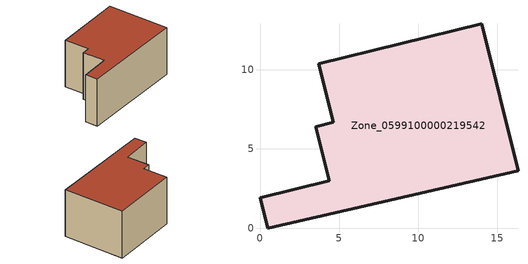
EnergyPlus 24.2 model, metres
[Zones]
Zone_0599100000219542
 floor ground (C_G): 14.01,12.9 16.3,3.61 0.48,0 0,1.92 4.37,3 3.53,6.4 4.62,6.67 3.72,10.38 z0
 wall outside (C_F): 4.62,6.67 3.53,6.4 4.37,3 0,1.92 0.48,0 16.3,3.61 14.01,12.9 3.72,10.38 4.62,6.67 z0:7.61
 roof outside (C_R): 14.01,12.9 3.72,10.38 4.62,6.67 3.53,6.4 4.37,3 0,1.92 0.48,0 16.3,3.61 z7.61
[BUILDING]
Pand.0599100000219542: North Axis=0; Terrain=City; Loads Convergence Tolerance Value=0.04; Temperature Convergence Tolerance Value=0.4; Solar Distribution=FullExterior; Maximum Number of Warmup Days=25; Minimum Number of Warmup Days=1
[Site:Location]
Rotterdam.The.Hague.AP_ZH_NLD Design_Conditions: Latitude=51.96; Longitude=4.45; Time Zone=1; Elevation=-4.5
[SITE:GROUNDTEMPERATURE:BUILDINGSURFACE]
18, 18, 18, 18, 18, 18, 18, 18, 18, 18, 18, 18
[MATERIAL] Thermal Absorptance=0.9; Solar Absorptance=0.7; Visible Absorptance=0.7
Name | Roughness | Thickness | Conductivity | Density | Specific Heat
G.TC.1946 | MediumSmooth | 0.15 | 1 | 540 | 1210
F.TC.1946 | Rough | 0.3 | 0.857143 | 1920 | 840
R.TC.1946 | MediumRough | 0.2 | 0.909091 | 1500 | 1000
[CONSTRUCTION]
C_G: G.TC.1946
C_F: F.TC.1946
C_R: R.TC.1946
[ZONE]
Zone_0599100000219542: Type=1; Multiplier=1; Ceiling Height=Autocalculate; Volume=Autocalculate; Floor Area=autocalculate; Part of Total Floor Area=Yes
[ZONEINFILTRATION:DESIGNFLOWRATE]
Infil_Zone_0599100000219542: Zone or ZoneList or Space or SpaceList=Zone_0599100000219542; Schedule=AlwaysOn; Design Flow Rate Calculation Method=Flow/Area; Flow Rate per Floor Area=0.003; Constant Term Coefficient=1; Temperature Term Coefficient=0; Velocity Term Coefficient=0; Velocity Squared Term Coefficient=0
[HVACTEMPLATE:ZONE:IDEALLOADSAIRSYSTEM]
Zone_0599100000219542: Maximum Heating Supply Air Temperature=50; Minimum Cooling Supply Air Temperature=13; Maximum Heating Supply Air Humidity Ratio=0.0156; Minimum Cooling Supply Air Humidity Ratio=0.0077; Heating Limit=NoLimit; Cooling Limit=NoLimit; Dehumidification Control Type=ConstantSensibleHeatRatio; Cooling Sensible Heat Ratio=0.7; Dehumidification Setpoint=60; Humidification Control Type=None; Humidification Setpoint=30; Outdoor Air Method=None; Outdoor Air Flow Rate per Person=0.00944; Outdoor Air Flow Rate per Zone Floor Area=0; Outdoor Air Flow Rate per Zone=0; Demand Controlled Ventilation Type=None; Outdoor Air Economizer Type=NoEconomizer; Heat Recovery Type=None; Sensible Heat Recovery Effectiveness=0.7; Latent Heat Recovery Effectiveness=0.65
[ZONECONTROL:THERMOSTAT]
ThermostatControl_Zone_0599100000219542: Zone or ZoneList=Zone_0599100000219542; Control Type Schedule=DualSetpointControlType; Control 1=Thermostat_Zone_0599100000219542; Temperature Difference Between Cutout And Setpoint=0
[THERMOSTATSETPOINT:DUALSETPOINT]
Thermostat_Zone_0599100000219542: Heating Setpoint Temperature Schedule=HeatingSetpoint_Zone_0599100000219542; Cooling Setpoint Temperature Schedule=CoolingSetpoint_Zone_0599100000219542
[SCHEDULE:COMPACT]
HeatingSetpoint_Zone_0599100000219542: Through: 12/31, For: AllDays, Until: 24:00, 21
CoolingSetpoint_Zone_0599100000219542: Through: 12/31, For: AllDays, Until: 24:00, 24
DualSetpointControlType: Through: 12/31, For: AllDays, Until: 24:00, 4
AlwaysOn: Through: 12/31, For: AllDays, Until: 24:00, 1
